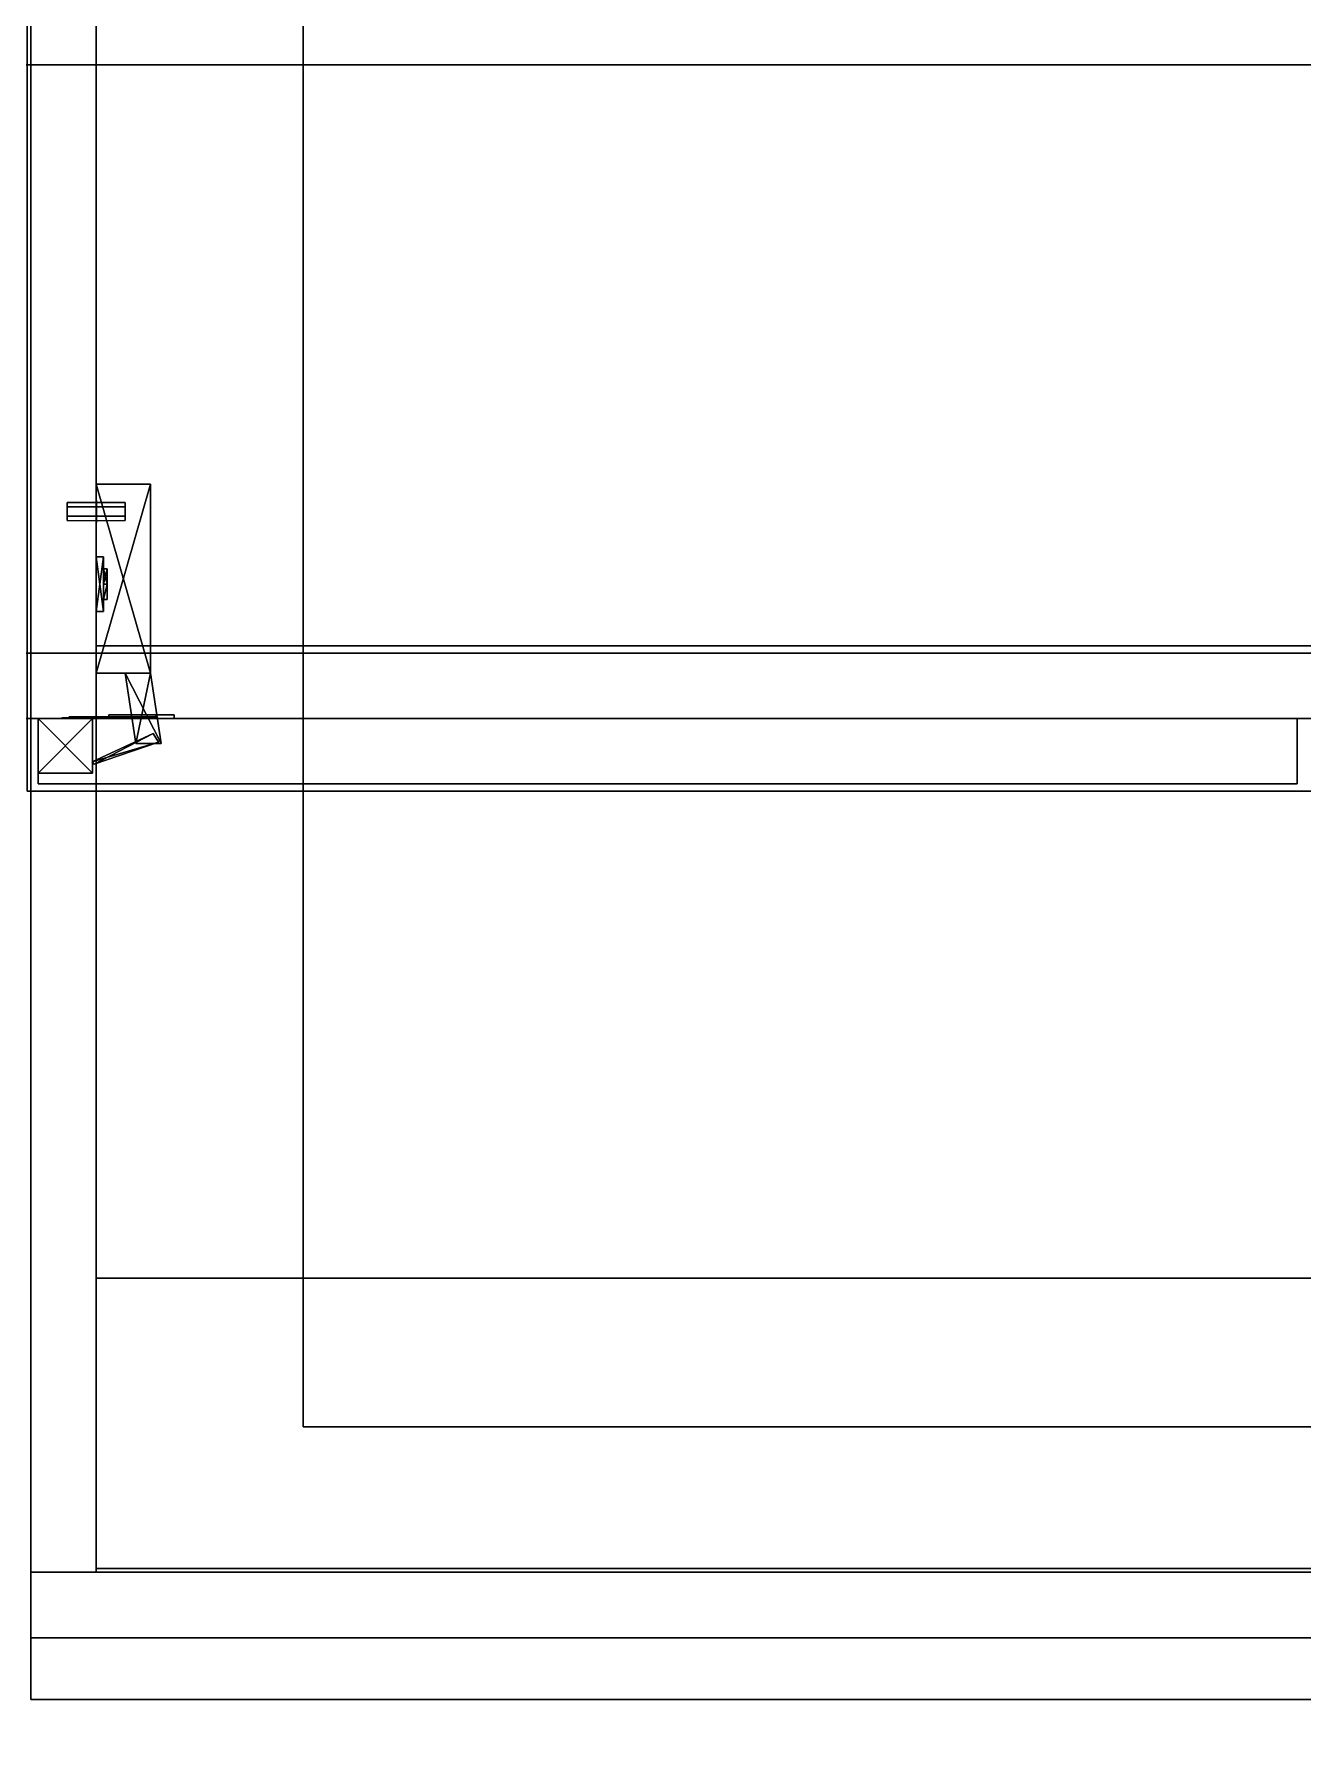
# Model space of a CAD drawing. Extents: x 0 to 7800, y -5130 to 1.
# Drawn here: x 3181.7 to 3530.7, y -869.5 to -395.7 of the extents above; entities that cross this region are included whole.
import ezdxf

# ---------------------------------------------------------------- set-up
doc = ezdxf.new("R2010")
doc.units = 0
for name, color, linetype in [('LAYER0', 7, 'CONTINUOUS'), ('LAYER131', 253, 'CONTINUOUS'), ('LAYER133', 7, 'CONTINUOUS'), ('LAYER151', 7, 'CONTINUOUS'), ('LAYER152', 7, 'CONTINUOUS'), ('LAYER155', 7, 'CONTINUOUS'), ('LAYER156', 254, 'CONTINUOUS'), ('LAYER160', 7, 'CONTINUOUS'), ('LAYER161', 254, 'CONTINUOUS'), ('LAYER172', 28, 'CONTINUOUS'), ('LAYER173', 253, 'CONTINUOUS'), ('LAYER174', 28, 'CONTINUOUS'), ('LAYER175', 253, 'CONTINUOUS'), ('LAYER176', 253, 'CONTINUOUS'), ('LAYER177', 253, 'CONTINUOUS'), ('LAYER178', 253, 'CONTINUOUS'), ('LAYER179', 7, 'CONTINUOUS'), ('LAYER2', 7, 'CONTINUOUS'), ('LAYER245', 253, 'CONTINUOUS'), ('LAYER27', 7, 'CONTINUOUS'), ('LAYER28', 7, 'CONTINUOUS'), ('LAYER283', 35, 'CONTINUOUS'), ('LAYER284', 7, 'CONTINUOUS'), ('LAYER4', 2, 'CONTINUOUS'), ('LAYER9', 7, 'CONTINUOUS')]:
    doc.layers.add(name, color=color, linetype=linetype)

msp = doc.modelspace()

# ---------------------------------------------------------------- linework, layer by layer
at = {"layer": 'LAYER0'}
for points, invisible_edges in [([(4030.693, -54.002, -5), (1025.693, -1555.002, -5), (1025.693, -54.002, -5), (4030.693, -54.002, -5)], 1), ([(1025.693, -1555.002, -5), (4030.693, -54.002, -5), (1412.693, -4773.002, -5), (1025.693, -1555.002, -5)], 7), ([(1025.693, -54.002), (1412.693, -4773.002), (4030.693, -54.002), (1025.693, -54.002)], 3), ([(1412.693, -4773.002, -5), (4030.693, -54.002, -5), (1412.693, -5130.002, -5), (1412.693, -4773.002, -5)], 3), ([(1412.693, -5130.002, -5), (4030.693, -54.002, -5), (2602.693, -4730.002, -5), (1412.693, -5130.002, -5)], 7), ([(4030.693, -54.002), (1412.693, -4773.002), (2602.693, -4730.002), (4030.693, -54.002)], 7), ([(2602.693, -4730.002, -5), (4030.693, -54.002, -5), (4030.693, -289.002, -5), (2602.693, -4730.002, -5)], 5), ([(4030.693, -54.002), (2602.693, -4730.002), (4030.693, -289.002), (4030.693, -54.002)], 3), ([(2602.693, -4730.002, -5), (4030.693, -289.002, -5), (4825.692, -4730.002, -5), (2602.693, -4730.002, -5)], 3), ([(4825.692, -4730.002), (4030.693, -289.002), (2602.693, -4730.002), (4825.692, -4730.002)], 3)]:
    msp.add_3dface(points, dxfattribs=dict(at, invisible_edges=invisible_edges))
at = {"layer": 'LAYER131', "invisible_edges": 1}
for points in [[(3180.695, -819, 877), (3880.695, -819, 184), (3180.695, -819, 184), (3180.695, -819, 877)], [(3880.695, -819, 184), (3180.695, -819, 877), (3880.695, -819, 877), (3880.695, -819, 184)], [(3180.695, -837, 184), (3880.695, -819, 184), (3880.695, -837, 184), (3180.695, -837, 184)], [(3880.695, -819, 184), (3180.695, -837, 184), (3180.695, -819, 184), (3880.695, -819, 184)], [(3180.695, -819, 877), (3880.695, -837, 877), (3880.695, -819, 877), (3180.695, -819, 877)], [(3880.695, -837, 877), (3180.695, -819, 877), (3180.695, -837, 877), (3880.695, -837, 877)], [(3880.695, -837, 877), (3180.695, -837, 184), (3880.695, -837, 184), (3880.695, -837, 877)], [(3180.695, -837, 184), (3880.695, -837, 877), (3180.695, -837, 877), (3180.695, -837, 184)]]:
    msp.add_3dface(points, dxfattribs=at)
at = {"layer": 'LAYER133', "invisible_edges": 1}
for points in [[(3180.695, -204, 1568), (3198.695, -584, 1568), (3180.695, -584, 1568), (3180.695, -204, 1568)], [(3198.695, -584, 1568), (3180.695, -204, 1568), (3198.695, -204, 1568), (3198.695, -584, 1568)], [(3198.695, -204, 2380), (3180.695, -584, 2380), (3198.695, -584, 2380), (3198.695, -204, 2380)], [(3180.695, -584, 2380), (3198.695, -204, 2380), (3180.695, -204, 2380), (3180.695, -584, 2380)], [(3198.695, -204, 2380), (3198.695, -584, 1568), (3198.695, -204, 1568), (3198.695, -204, 2380)], [(3198.695, -584, 1568), (3198.695, -204, 2380), (3198.695, -584, 2380), (3198.695, -584, 1568)], [(3180.695, -584, 2380), (3198.695, -584, 1568), (3198.695, -584, 2380), (3180.695, -584, 2380)], [(3198.695, -584, 1568), (3180.695, -584, 2380), (3180.695, -584, 1568), (3198.695, -584, 1568)]]:
    msp.add_3dface(points, dxfattribs=at)
at = {"layer": 'LAYER151', "invisible_edges": 1}
for points in [[(3862.695, -204, 1569), (3198.695, -584, 1569), (3198.695, -204, 1569), (3862.695, -204, 1569)], [(3198.695, -584, 1569), (3862.695, -204, 1569), (3862.695, -584, 1569), (3198.695, -584, 1569)], [(3198.695, -204, 1587), (3198.695, -584, 1569), (3198.695, -584, 1587), (3198.695, -204, 1587)], [(3198.695, -584, 1569), (3198.695, -204, 1587), (3198.695, -204, 1569), (3198.695, -584, 1569)], [(3862.695, -584, 1587), (3198.695, -204, 1587), (3198.695, -584, 1587), (3862.695, -584, 1587)], [(3198.695, -204, 1587), (3862.695, -584, 1587), (3862.695, -204, 1587), (3198.695, -204, 1587)], [(3862.695, -584, 1587), (3198.695, -584, 1569), (3862.695, -584, 1569), (3862.695, -584, 1587)], [(3198.695, -584, 1569), (3862.695, -584, 1587), (3198.695, -584, 1587), (3198.695, -584, 1569)]]:
    msp.add_3dface(points, dxfattribs=at)
at = {"layer": 'LAYER152', "invisible_edges": 1}
for points in [[(3198.695, -204, 2379), (3862.695, -584, 2379), (3862.695, -204, 2379), (3198.695, -204, 2379)], [(3862.695, -584, 2379), (3198.695, -204, 2379), (3198.695, -584, 2379), (3862.695, -584, 2379)], [(3198.695, -204, 2379), (3198.695, -584, 2361), (3198.695, -584, 2379), (3198.695, -204, 2379)], [(3198.695, -584, 2361), (3198.695, -204, 2379), (3198.695, -204, 2361), (3198.695, -584, 2361)], [(3198.695, -584, 2361), (3862.695, -204, 2361), (3862.695, -584, 2361), (3198.695, -584, 2361)], [(3862.695, -204, 2361), (3198.695, -584, 2361), (3198.695, -204, 2361), (3862.695, -204, 2361)], [(3198.695, -584, 2361), (3862.695, -584, 2379), (3198.695, -584, 2379), (3198.695, -584, 2361)], [(3862.695, -584, 2379), (3198.695, -584, 2361), (3862.695, -584, 2361), (3862.695, -584, 2379)]]:
    msp.add_3dface(points, dxfattribs=at)
at = {"layer": 'LAYER155', "invisible_edges": 1}
for points in [[(3862.695, -228.6, 1784.326), (3198.695, -564, 1784.326), (3198.695, -228.6, 1784.326), (3862.695, -228.6, 1784.326)], [(3198.695, -564, 1784.326), (3862.695, -228.6, 1784.326), (3862.695, -564, 1784.326), (3198.695, -564, 1784.326)], [(3198.695, -228.6, 1802.326), (3198.695, -564, 1784.326), (3198.695, -564, 1802.326), (3198.695, -228.6, 1802.326)], [(3198.695, -564, 1784.326), (3198.695, -228.6, 1802.326), (3198.695, -228.6, 1784.326), (3198.695, -564, 1784.326)], [(3862.695, -564, 1802.326), (3198.695, -228.6, 1802.326), (3198.695, -564, 1802.326), (3862.695, -564, 1802.326)], [(3198.695, -228.6, 1802.326), (3862.695, -564, 1802.326), (3862.695, -228.6, 1802.326), (3198.695, -228.6, 1802.326)], [(3862.695, -564, 1802.326), (3198.695, -564, 1784.326), (3862.695, -564, 1784.326), (3862.695, -564, 1802.326)], [(3198.695, -564, 1784.326), (3862.695, -564, 1802.326), (3198.695, -564, 1802.326), (3198.695, -564, 1784.326)]]:
    msp.add_3dface(points, dxfattribs=at)
at = {"layer": 'LAYER156'}
for points in [[(3190.695, -529.5, 1781.826), (3190.695, -524.5, 1781.826), (3190.695, -525.75, 1783.991), (3190.695, -528.25, 1783.991)], [(3190.695, -529.5, 1781.826), (3190.695, -528.25, 1779.661), (3190.695, -525.75, 1779.661), (3190.695, -524.5, 1781.826)], [(3198.645, -524, 1781.826), (3198.645, -530, 1781.826), (3198.645, -528.5, 1784.424), (3198.645, -525.5, 1784.424)], [(3198.645, -524, 1781.826), (3198.645, -530, 1781.826), (3198.645, -528.5, 1779.228), (3198.645, -525.5, 1779.228)], [(3198.745, -524, 1781.826), (3198.745, -530, 1781.826), (3198.745, -528.5, 1784.424), (3198.745, -525.5, 1784.424)], [(3198.745, -524, 1781.826), (3198.745, -530, 1781.826), (3198.745, -528.5, 1779.228), (3198.745, -525.5, 1779.228)], [(3206.695, -529.5, 1781.826), (3206.695, -524.5, 1781.826), (3206.695, -525.75, 1783.991), (3206.695, -528.25, 1783.991)], [(3206.695, -529.5, 1781.826), (3206.695, -528.25, 1779.661), (3206.695, -525.75, 1779.661), (3206.695, -524.5, 1781.826)]]:
    msp.add_3dface(points, dxfattribs=at)
at = {"layer": 'LAYER160', "invisible_edges": 1}
for points in [[(3862.695, -228.6, 2072.663), (3198.695, -564, 2072.663), (3198.695, -228.6, 2072.663), (3862.695, -228.6, 2072.663)], [(3198.695, -564, 2072.663), (3862.695, -228.6, 2072.663), (3862.695, -564, 2072.663), (3198.695, -564, 2072.663)], [(3198.695, -228.6, 2090.663), (3198.695, -564, 2072.663), (3198.695, -564, 2090.663), (3198.695, -228.6, 2090.663)], [(3198.695, -564, 2072.663), (3198.695, -228.6, 2090.663), (3198.695, -228.6, 2072.663), (3198.695, -564, 2072.663)], [(3862.695, -564, 2090.663), (3198.695, -228.6, 2090.663), (3198.695, -564, 2090.663), (3862.695, -564, 2090.663)], [(3198.695, -228.6, 2090.663), (3862.695, -564, 2090.663), (3862.695, -228.6, 2090.663), (3198.695, -228.6, 2090.663)], [(3862.695, -564, 2090.663), (3198.695, -564, 2072.663), (3862.695, -564, 2072.663), (3862.695, -564, 2090.663)], [(3198.695, -564, 2072.663), (3862.695, -564, 2090.663), (3198.695, -564, 2090.663), (3198.695, -564, 2072.663)]]:
    msp.add_3dface(points, dxfattribs=at)
at = {"layer": 'LAYER161'}
for points in [[(3190.695, -529.5, 2070.163), (3190.695, -524.5, 2070.163), (3190.695, -525.75, 2072.328), (3190.695, -528.25, 2072.328)], [(3190.695, -529.5, 2070.163), (3190.695, -528.25, 2067.998), (3190.695, -525.75, 2067.998), (3190.695, -524.5, 2070.163)], [(3198.645, -524, 2070.163), (3198.645, -530, 2070.163), (3198.645, -528.5, 2072.761), (3198.645, -525.5, 2072.761)], [(3198.645, -524, 2070.163), (3198.645, -530, 2070.163), (3198.645, -528.5, 2067.565), (3198.645, -525.5, 2067.565)], [(3198.745, -524, 2070.163), (3198.745, -530, 2070.163), (3198.745, -528.5, 2072.761), (3198.745, -525.5, 2072.761)], [(3198.745, -524, 2070.163), (3198.745, -530, 2070.163), (3198.745, -528.5, 2067.565), (3198.745, -525.5, 2067.565)], [(3206.695, -529.5, 2070.163), (3206.695, -524.5, 2070.163), (3206.695, -525.75, 2072.328), (3206.695, -528.25, 2072.328)], [(3206.695, -529.5, 2070.163), (3206.695, -528.25, 2067.998), (3206.695, -525.75, 2067.998), (3206.695, -524.5, 2070.163)]]:
    msp.add_3dface(points, dxfattribs=at)
at = {"layer": 'LAYER172'}
for points, invisible_edges in [([(3190.185, -583.75, 1666.025), (3189.195, -583.75, 1671), (3191.195, -583.75, 1671), (3191.195, -583.75, 1665.5)], 10), ([(3189.195, -583.75, 1671), (3190.185, -583.75, 1675.975), (3191.195, -583.75, 1676.5), (3191.195, -583.75, 1671)], 10), ([(3193.003, -583.75, 1661.808), (3190.185, -583.75, 1666.025), (3191.195, -583.75, 1665.5), (3194.695, -583.75, 1665.5)], 10), ([(3190.185, -583.75, 1675.975), (3193.003, -583.75, 1680.192), (3194.695, -583.75, 1676.5), (3191.195, -583.75, 1676.5)], 10), ([(3191.195, -583.5, 1676.5), (3191.195, -583.5, 1665.5), (3198.195, -583.5, 1665.5), (3197.986, -583.5, 1676.317)], 4), ([(3197.22, -583.75, 1658.99), (3193.003, -583.75, 1661.808), (3194.695, -583.75, 1665.5), (3198.195, -583.75, 1665.5)], 10), ([(3193.003, -583.75, 1680.192), (3197.22, -583.75, 1683.01), (3198.195, -583.75, 1676.5), (3194.695, -583.75, 1676.5)], 10), ([(3202.195, -583.75, 1658), (3197.22, -583.75, 1658.99), (3198.195, -583.75, 1665.5), (3202.195, -583.75, 1662)], 2), ([(3197.22, -583.75, 1683.01), (3202.195, -583.75, 1684), (3202.195, -583.75, 1680), (3198.195, -583.75, 1676.5)], 8), ([(3197.986, -583.5, 1676.317), (3198.195, -583.5, 1665.5), (3202.195, -583.5, 1662), (3202.195, -583.5, 1680)], 5), ([(3220.195, -583, 1650), (3215.195, -583, 1662), (3202.195, -583, 1662), (3202.195, -583, 1650)], 1), ([(3220.195, -583, 1692), (3215.195, -583, 1680), (3202.195, -583, 1680), (3202.195, -583, 1692)], 1), ([(3202.195, -583.5, 1680), (3202.195, -583.5, 1662), (3215.195, -583.5, 1662), (3215.195, -583.5, 1680)], 1), ([(3220.195, -583, 1692), (3220.195, -583, 1650), (3215.195, -583, 1662), (3215.195, -583, 1680)], 10)]:
    msp.add_3dface(points, dxfattribs=dict(at, invisible_edges=invisible_edges))
for points in [[(3220.195, -583, 1650), (3202.195, -583, 1650), (3202.195, -583, 1650), (3220.195, -583, 1650)], [(3220.195, -583, 1692), (3202.195, -583, 1692), (3202.195, -583, 1692), (3220.195, -583, 1692)], [(3215.195, -583, 1662), (3215.195, -584, 1662), (3202.195, -584, 1662), (3202.195, -583, 1662)], [(3202.195, -583, 1662), (3202.195, -584, 1662), (3202.195, -584, 1650), (3202.195, -583, 1650)], [(3202.195, -583, 1650), (3202.195, -584, 1650), (3220.195, -584, 1650), (3220.195, -583, 1650)], [(3215.195, -583, 1680), (3215.195, -584, 1680), (3202.195, -584, 1680), (3202.195, -583, 1680)], [(3202.195, -583, 1680), (3202.195, -584, 1680), (3202.195, -584, 1692), (3202.195, -583, 1692)], [(3202.195, -583, 1692), (3202.195, -584, 1692), (3220.195, -584, 1692), (3220.195, -583, 1692)], [(3202.195, -584, 1662), (3202.195, -584, 1650), (3202.195, -584, 1662)], [(3202.195, -584, 1680), (3202.195, -584, 1692), (3202.195, -584, 1680)], [(3220.195, -584, 1650), (3202.195, -584, 1650), (3202.195, -584, 1692), (3220.195, -584, 1692)], [(3215.195, -583, 1662), (3215.195, -584, 1662), (3215.195, -584, 1680), (3215.195, -583, 1680)], [(3215.195, -584, 1662), (3215.195, -584, 1680), (3215.195, -584, 1662)], [(3220.195, -583, 1692), (3220.195, -584, 1692), (3220.195, -583, 1692)], [(3220.195, -584, 1650), (3220.195, -584, 1692), (3220.195, -583, 1692), (3220.195, -583, 1650)]]:
    msp.add_3dface(points, dxfattribs=at)
at = {"layer": 'LAYER173'}
for points in [[(3198.695, -519.5, 1664.217), (3213.616, -571.5, 1664.217), (3198.695, -571.5, 1664.217), (3198.695, -519.5, 1664.217)], [(3213.616, -519.5, 1664.217), (3213.616, -571.5, 1664.217), (3198.695, -519.5, 1664.217), (3213.616, -519.5, 1664.217)], [(3198.695, -519.5, 1677.783), (3213.616, -519.5, 1664.217), (3198.695, -519.5, 1664.217), (3198.695, -519.5, 1677.783)], [(3213.616, -519.5, 1677.783), (3213.616, -519.5, 1664.217), (3198.695, -519.5, 1677.783), (3213.616, -519.5, 1677.783)], [(3198.695, -571.5, 1677.783), (3213.616, -519.5, 1677.783), (3198.695, -519.5, 1677.783), (3198.695, -571.5, 1677.783)], [(3213.616, -571.5, 1677.783), (3213.616, -519.5, 1677.783), (3198.695, -571.5, 1677.783), (3213.616, -571.5, 1677.783)], [(3213.616, -519.5, 1664.217), (3213.616, -571.5, 1677.783), (3213.616, -571.5, 1664.217), (3213.616, -519.5, 1664.217)], [(3213.616, -519.5, 1677.783), (3213.616, -571.5, 1677.783), (3213.616, -519.5, 1664.217), (3213.616, -519.5, 1677.783)], [(3198.695, -539.5, 1697), (3198.695, -554.5, 1697), (3200.685, -554.5, 1697), (3198.695, -539.5, 1697)], [(3200.685, -539.5, 1697), (3198.695, -539.5, 1697), (3200.685, -554.5, 1697), (3200.685, -539.5, 1697)], [(3198.695, -539.5, 1645), (3198.695, -539.5, 1697), (3200.685, -539.5, 1697), (3198.695, -539.5, 1645)], [(3200.685, -539.5, 1645), (3198.695, -539.5, 1645), (3200.685, -539.5, 1697), (3200.685, -539.5, 1645)], [(3198.695, -554.5, 1645), (3198.695, -539.5, 1645), (3200.685, -539.5, 1645), (3198.695, -554.5, 1645)], [(3200.685, -554.5, 1645), (3198.695, -554.5, 1645), (3200.685, -539.5, 1645), (3200.685, -554.5, 1645)], [(3200.685, -539.5, 1697), (3200.685, -554.5, 1697), (3200.685, -554.5, 1645), (3200.685, -539.5, 1697)], [(3200.685, -539.5, 1645), (3200.685, -539.5, 1697), (3200.685, -554.5, 1645), (3200.685, -539.5, 1645)], [(3200.685, -547, 1684.291), (3201.679, -542.7574, 1689.087), (3201.679, -547, 1684.291), (3200.685, -547, 1684.291)], [(3200.685, -542.7574, 1689.087), (3201.679, -542.7574, 1689.087), (3200.685, -547, 1684.291), (3200.685, -542.7574, 1689.087)], [(3200.685, -542.7574, 1689.087), (3201.679, -547, 1693.883), (3201.679, -542.7574, 1689.087), (3200.685, -542.7574, 1689.087)], [(3200.685, -547, 1693.883), (3201.679, -547, 1693.883), (3200.685, -542.7574, 1689.087), (3200.685, -547, 1693.883)], [(3200.685, -547, 1684.291), (3200.685, -542.7574, 1689.087), (3200.685, -547, 1693.883), (3200.685, -547, 1684.291)], [(3200.685, -547, 1648.117), (3201.679, -542.7574, 1652.913), (3201.679, -547, 1648.117), (3200.685, -547, 1648.117)], [(3200.685, -542.7574, 1652.913), (3201.679, -542.7574, 1652.913), (3200.685, -547, 1648.117), (3200.685, -542.7574, 1652.913)], [(3200.685, -542.7574, 1652.913), (3201.679, -547, 1657.709), (3201.679, -542.7574, 1652.913), (3200.685, -542.7574, 1652.913)], [(3200.685, -547, 1657.709), (3201.679, -547, 1657.709), (3200.685, -542.7574, 1652.913), (3200.685, -547, 1657.709)], [(3200.685, -547, 1648.117), (3200.685, -542.7574, 1652.913), (3200.685, -547, 1657.709), (3200.685, -547, 1648.117)], [(3201.679, -551.2426, 1689.087), (3201.679, -542.7574, 1689.087), (3201.679, -547, 1693.883), (3201.679, -551.2426, 1689.087)], [(3201.679, -547, 1684.291), (3201.679, -542.7574, 1689.087), (3201.679, -551.2426, 1689.087), (3201.679, -547, 1684.291)], [(3201.679, -551.2426, 1652.913), (3201.679, -542.7574, 1652.913), (3201.679, -547, 1657.709), (3201.679, -551.2426, 1652.913)], [(3201.679, -547, 1648.117), (3201.679, -542.7574, 1652.913), (3201.679, -551.2426, 1652.913), (3201.679, -547, 1648.117)], [(3200.685, -551.2426, 1689.087), (3201.679, -547, 1684.291), (3201.679, -551.2426, 1689.087), (3200.685, -551.2426, 1689.087)], [(3200.685, -547, 1684.291), (3201.679, -547, 1684.291), (3200.685, -551.2426, 1689.087), (3200.685, -547, 1684.291)], [(3200.685, -551.2426, 1689.087), (3200.685, -547, 1684.291), (3200.685, -547, 1693.883), (3200.685, -551.2426, 1689.087)], [(3200.685, -551.2426, 1689.087), (3201.679, -547, 1693.883), (3200.685, -547, 1693.883), (3200.685, -551.2426, 1689.087)], [(3201.679, -551.2426, 1689.087), (3201.679, -547, 1693.883), (3200.685, -551.2426, 1689.087), (3201.679, -551.2426, 1689.087)], [(3200.685, -551.2426, 1652.913), (3201.679, -547, 1648.117), (3201.679, -551.2426, 1652.913), (3200.685, -551.2426, 1652.913)], [(3200.685, -547, 1648.117), (3201.679, -547, 1648.117), (3200.685, -551.2426, 1652.913), (3200.685, -547, 1648.117)], [(3200.685, -551.2426, 1652.913), (3200.685, -547, 1648.117), (3200.685, -547, 1657.709), (3200.685, -551.2426, 1652.913)], [(3200.685, -551.2426, 1652.913), (3201.679, -547, 1657.709), (3200.685, -547, 1657.709), (3200.685, -551.2426, 1652.913)], [(3201.679, -551.2426, 1652.913), (3201.679, -547, 1657.709), (3200.685, -551.2426, 1652.913), (3201.679, -551.2426, 1652.913)], [(3200.685, -554.5, 1697), (3198.695, -554.5, 1697), (3198.695, -554.5, 1645), (3200.685, -554.5, 1697)], [(3200.685, -554.5, 1645), (3200.685, -554.5, 1697), (3198.695, -554.5, 1645), (3200.685, -554.5, 1645)], [(3206.653, -571.5, 1664.217), (3216.601, -590.8654, 1664.217), (3209.637, -590.8654, 1664.217), (3206.653, -571.5, 1664.217)], [(3213.616, -571.5, 1664.217), (3216.601, -590.8654, 1664.217), (3206.653, -571.5, 1664.217), (3213.616, -571.5, 1664.217)], [(3209.637, -590.8654, 1677.783), (3213.616, -571.5, 1677.783), (3206.653, -571.5, 1677.783), (3209.637, -590.8654, 1677.783)], [(3216.601, -590.8654, 1677.783), (3213.616, -571.5, 1677.783), (3209.637, -590.8654, 1677.783), (3216.601, -590.8654, 1677.783)], [(3213.616, -571.5, 1664.217), (3216.601, -590.8654, 1677.783), (3216.601, -590.8654, 1664.217), (3213.616, -571.5, 1664.217)], [(3213.616, -571.5, 1677.783), (3216.601, -590.8654, 1677.783), (3213.616, -571.5, 1664.217), (3213.616, -571.5, 1677.783)], [(3214.387, -588.0754, 1665.348), (3198.104, -596.5, 1665.348), (3197.613, -595.9226, 1665.348), (3214.387, -588.0754, 1665.348)], [(3197.613, -595.9226, 1676.652), (3215.877, -590.4556, 1676.652), (3214.387, -588.0754, 1676.652), (3197.613, -595.9226, 1676.652)], [(3198.104, -596.5, 1676.652), (3215.877, -590.4556, 1676.652), (3197.613, -595.9226, 1676.652), (3198.104, -596.5, 1676.652)], [(3215.877, -590.4556, 1665.348), (3198.104, -596.5, 1665.348), (3214.387, -588.0754, 1665.348), (3215.877, -590.4556, 1665.348)], [(3215.877, -590.4556, 1665.348), (3198.104, -596.5, 1676.652), (3198.104, -596.5, 1665.348), (3215.877, -590.4556, 1665.348)], [(3215.877, -590.4556, 1676.652), (3198.104, -596.5, 1676.652), (3215.877, -590.4556, 1665.348), (3215.877, -590.4556, 1676.652)]]:
    msp.add_3dface(points, dxfattribs=at)
at = {"layer": 'LAYER174'}
for points, invisible_edges in [([(3190.185, -583.75, 2272.025), (3189.195, -583.75, 2277), (3191.195, -583.75, 2277), (3191.195, -583.75, 2271.5)], 10), ([(3189.195, -583.75, 2277), (3190.185, -583.75, 2281.975), (3191.195, -583.75, 2282.5), (3191.195, -583.75, 2277)], 10), ([(3193.003, -583.75, 2267.808), (3190.185, -583.75, 2272.025), (3191.195, -583.75, 2271.5), (3194.695, -583.75, 2271.5)], 10), ([(3190.185, -583.75, 2281.975), (3193.003, -583.75, 2286.192), (3194.695, -583.75, 2282.5), (3191.195, -583.75, 2282.5)], 10), ([(3191.195, -583.5, 2282.5), (3191.195, -583.5, 2271.5), (3198.195, -583.5, 2271.5), (3197.986, -583.5, 2282.317)], 4), ([(3197.22, -583.75, 2264.99), (3193.003, -583.75, 2267.808), (3194.695, -583.75, 2271.5), (3198.195, -583.75, 2271.5)], 10), ([(3193.003, -583.75, 2286.192), (3197.22, -583.75, 2289.01), (3198.195, -583.75, 2282.5), (3194.695, -583.75, 2282.5)], 10), ([(3202.195, -583.75, 2264), (3197.22, -583.75, 2264.99), (3198.195, -583.75, 2271.5), (3202.195, -583.75, 2268)], 2), ([(3197.22, -583.75, 2289.01), (3202.195, -583.75, 2290), (3202.195, -583.75, 2286), (3198.195, -583.75, 2282.5)], 8), ([(3197.986, -583.5, 2282.317), (3198.195, -583.5, 2271.5), (3202.195, -583.5, 2268), (3202.195, -583.5, 2286)], 5), ([(3220.195, -583, 2256), (3215.195, -583, 2268), (3202.195, -583, 2268), (3202.195, -583, 2256)], 1), ([(3220.195, -583, 2298), (3215.195, -583, 2286), (3202.195, -583, 2286), (3202.195, -583, 2298)], 1), ([(3202.195, -583.5, 2286), (3202.195, -583.5, 2268), (3215.195, -583.5, 2268), (3215.195, -583.5, 2286)], 1), ([(3220.195, -583, 2298), (3220.195, -583, 2256), (3215.195, -583, 2268), (3215.195, -583, 2286)], 10)]:
    msp.add_3dface(points, dxfattribs=dict(at, invisible_edges=invisible_edges))
for points in [[(3220.195, -583, 2256), (3202.195, -583, 2256), (3202.195, -583, 2256), (3220.195, -583, 2256)], [(3220.195, -583, 2298), (3202.195, -583, 2298), (3202.195, -583, 2298), (3220.195, -583, 2298)], [(3215.195, -583, 2268), (3215.195, -584, 2268), (3202.195, -584, 2268), (3202.195, -583, 2268)], [(3202.195, -583, 2268), (3202.195, -584, 2268), (3202.195, -584, 2256), (3202.195, -583, 2256)], [(3202.195, -583, 2256), (3202.195, -584, 2256), (3220.195, -584, 2256), (3220.195, -583, 2256)], [(3215.195, -583, 2286), (3215.195, -584, 2286), (3202.195, -584, 2286), (3202.195, -583, 2286)], [(3202.195, -583, 2286), (3202.195, -584, 2286), (3202.195, -584, 2298), (3202.195, -583, 2298)], [(3202.195, -583, 2298), (3202.195, -584, 2298), (3220.195, -584, 2298), (3220.195, -583, 2298)], [(3202.195, -584, 2268), (3202.195, -584, 2256), (3202.195, -584, 2268)], [(3202.195, -584, 2286), (3202.195, -584, 2298), (3202.195, -584, 2286)], [(3220.195, -584, 2256), (3202.195, -584, 2256), (3202.195, -584, 2298), (3220.195, -584, 2298)], [(3215.195, -583, 2268), (3215.195, -584, 2268), (3215.195, -584, 2286), (3215.195, -583, 2286)], [(3215.195, -584, 2268), (3215.195, -584, 2286), (3215.195, -584, 2268)], [(3220.195, -583, 2298), (3220.195, -584, 2298), (3220.195, -583, 2298)], [(3220.195, -584, 2256), (3220.195, -584, 2298), (3220.195, -583, 2298), (3220.195, -583, 2256)]]:
    msp.add_3dface(points, dxfattribs=at)
at = {"layer": 'LAYER175'}
for points in [[(3198.695, -519.5, 2270.217), (3213.616, -571.5, 2270.217), (3198.695, -571.5, 2270.217), (3198.695, -519.5, 2270.217)], [(3213.616, -519.5, 2270.217), (3213.616, -571.5, 2270.217), (3198.695, -519.5, 2270.217), (3213.616, -519.5, 2270.217)], [(3198.695, -519.5, 2283.783), (3213.616, -519.5, 2270.217), (3198.695, -519.5, 2270.217), (3198.695, -519.5, 2283.783)], [(3213.616, -519.5, 2283.783), (3213.616, -519.5, 2270.217), (3198.695, -519.5, 2283.783), (3213.616, -519.5, 2283.783)], [(3198.695, -571.5, 2283.783), (3213.616, -519.5, 2283.783), (3198.695, -519.5, 2283.783), (3198.695, -571.5, 2283.783)], [(3213.616, -571.5, 2283.783), (3213.616, -519.5, 2283.783), (3198.695, -571.5, 2283.783), (3213.616, -571.5, 2283.783)], [(3213.616, -519.5, 2270.217), (3213.616, -571.5, 2283.783), (3213.616, -571.5, 2270.217), (3213.616, -519.5, 2270.217)], [(3213.616, -519.5, 2283.783), (3213.616, -571.5, 2283.783), (3213.616, -519.5, 2270.217), (3213.616, -519.5, 2283.783)], [(3198.695, -539.5, 2303), (3198.695, -554.5, 2303), (3200.685, -554.5, 2303), (3198.695, -539.5, 2303)], [(3200.685, -539.5, 2303), (3198.695, -539.5, 2303), (3200.685, -554.5, 2303), (3200.685, -539.5, 2303)], [(3198.695, -539.5, 2251), (3198.695, -539.5, 2303), (3200.685, -539.5, 2303), (3198.695, -539.5, 2251)], [(3200.685, -539.5, 2251), (3198.695, -539.5, 2251), (3200.685, -539.5, 2303), (3200.685, -539.5, 2251)], [(3198.695, -554.5, 2251), (3198.695, -539.5, 2251), (3200.685, -539.5, 2251), (3198.695, -554.5, 2251)], [(3200.685, -554.5, 2251), (3198.695, -554.5, 2251), (3200.685, -539.5, 2251), (3200.685, -554.5, 2251)], [(3200.685, -539.5, 2303), (3200.685, -554.5, 2303), (3200.685, -554.5, 2251), (3200.685, -539.5, 2303)], [(3200.685, -539.5, 2251), (3200.685, -539.5, 2303), (3200.685, -554.5, 2251), (3200.685, -539.5, 2251)], [(3200.685, -547, 2290.291), (3201.679, -542.7574, 2295.087), (3201.679, -547, 2290.291), (3200.685, -547, 2290.291)], [(3200.685, -542.7574, 2295.087), (3201.679, -542.7574, 2295.087), (3200.685, -547, 2290.291), (3200.685, -542.7574, 2295.087)], [(3200.685, -542.7574, 2295.087), (3201.679, -547, 2299.883), (3201.679, -542.7574, 2295.087), (3200.685, -542.7574, 2295.087)], [(3200.685, -547, 2299.883), (3201.679, -547, 2299.883), (3200.685, -542.7574, 2295.087), (3200.685, -547, 2299.883)], [(3200.685, -547, 2290.291), (3200.685, -542.7574, 2295.087), (3200.685, -547, 2299.883), (3200.685, -547, 2290.291)], [(3200.685, -547, 2254.117), (3201.679, -542.7574, 2258.913), (3201.679, -547, 2254.117), (3200.685, -547, 2254.117)], [(3200.685, -542.7574, 2258.913), (3201.679, -542.7574, 2258.913), (3200.685, -547, 2254.117), (3200.685, -542.7574, 2258.913)], [(3200.685, -542.7574, 2258.913), (3201.679, -547, 2263.709), (3201.679, -542.7574, 2258.913), (3200.685, -542.7574, 2258.913)], [(3200.685, -547, 2263.709), (3201.679, -547, 2263.709), (3200.685, -542.7574, 2258.913), (3200.685, -547, 2263.709)], [(3200.685, -547, 2254.117), (3200.685, -542.7574, 2258.913), (3200.685, -547, 2263.709), (3200.685, -547, 2254.117)], [(3201.679, -551.2426, 2295.087), (3201.679, -542.7574, 2295.087), (3201.679, -547, 2299.883), (3201.679, -551.2426, 2295.087)], [(3201.679, -547, 2290.291), (3201.679, -542.7574, 2295.087), (3201.679, -551.2426, 2295.087), (3201.679, -547, 2290.291)], [(3201.679, -551.2426, 2258.913), (3201.679, -542.7574, 2258.913), (3201.679, -547, 2263.709), (3201.679, -551.2426, 2258.913)], [(3201.679, -547, 2254.117), (3201.679, -542.7574, 2258.913), (3201.679, -551.2426, 2258.913), (3201.679, -547, 2254.117)], [(3200.685, -551.2426, 2295.087), (3201.679, -547, 2290.291), (3201.679, -551.2426, 2295.087), (3200.685, -551.2426, 2295.087)], [(3200.685, -547, 2290.291), (3201.679, -547, 2290.291), (3200.685, -551.2426, 2295.087), (3200.685, -547, 2290.291)], [(3200.685, -551.2426, 2295.087), (3200.685, -547, 2290.291), (3200.685, -547, 2299.883), (3200.685, -551.2426, 2295.087)], [(3200.685, -551.2426, 2295.087), (3201.679, -547, 2299.883), (3200.685, -547, 2299.883), (3200.685, -551.2426, 2295.087)], [(3201.679, -551.2426, 2295.087), (3201.679, -547, 2299.883), (3200.685, -551.2426, 2295.087), (3201.679, -551.2426, 2295.087)], [(3200.685, -551.2426, 2258.913), (3201.679, -547, 2254.117), (3201.679, -551.2426, 2258.913), (3200.685, -551.2426, 2258.913)], [(3200.685, -547, 2254.117), (3201.679, -547, 2254.117), (3200.685, -551.2426, 2258.913), (3200.685, -547, 2254.117)], [(3200.685, -551.2426, 2258.913), (3200.685, -547, 2254.117), (3200.685, -547, 2263.709), (3200.685, -551.2426, 2258.913)], [(3200.685, -551.2426, 2258.913), (3201.679, -547, 2263.709), (3200.685, -547, 2263.709), (3200.685, -551.2426, 2258.913)], [(3201.679, -551.2426, 2258.913), (3201.679, -547, 2263.709), (3200.685, -551.2426, 2258.913), (3201.679, -551.2426, 2258.913)], [(3200.685, -554.5, 2303), (3198.695, -554.5, 2303), (3198.695, -554.5, 2251), (3200.685, -554.5, 2303)], [(3200.685, -554.5, 2251), (3200.685, -554.5, 2303), (3198.695, -554.5, 2251), (3200.685, -554.5, 2251)], [(3206.653, -571.5, 2270.217), (3216.601, -590.8654, 2270.217), (3209.637, -590.8654, 2270.217), (3206.653, -571.5, 2270.217)], [(3213.616, -571.5, 2270.217), (3216.601, -590.8654, 2270.217), (3206.653, -571.5, 2270.217), (3213.616, -571.5, 2270.217)], [(3209.637, -590.8654, 2283.783), (3213.616, -571.5, 2283.783), (3206.653, -571.5, 2283.783), (3209.637, -590.8654, 2283.783)], [(3216.601, -590.8654, 2283.783), (3213.616, -571.5, 2283.783), (3209.637, -590.8654, 2283.783), (3216.601, -590.8654, 2283.783)], [(3213.616, -571.5, 2270.217), (3216.601, -590.8654, 2283.783), (3216.601, -590.8654, 2270.217), (3213.616, -571.5, 2270.217)], [(3213.616, -571.5, 2283.783), (3216.601, -590.8654, 2283.783), (3213.616, -571.5, 2270.217), (3213.616, -571.5, 2283.783)], [(3214.387, -588.0754, 2271.348), (3198.104, -596.5, 2271.348), (3197.613, -595.9226, 2271.348), (3214.387, -588.0754, 2271.348)], [(3197.613, -595.9226, 2282.652), (3215.877, -590.4556, 2282.652), (3214.387, -588.0754, 2282.652), (3197.613, -595.9226, 2282.652)], [(3198.104, -596.5, 2282.652), (3215.877, -590.4556, 2282.652), (3197.613, -595.9226, 2282.652), (3198.104, -596.5, 2282.652)], [(3215.877, -590.4556, 2271.348), (3198.104, -596.5, 2271.348), (3214.387, -588.0754, 2271.348), (3215.877, -590.4556, 2271.348)], [(3215.877, -590.4556, 2271.348), (3198.104, -596.5, 2282.652), (3198.104, -596.5, 2271.348), (3215.877, -590.4556, 2271.348)], [(3215.877, -590.4556, 2282.652), (3198.104, -596.5, 2282.652), (3215.877, -590.4556, 2271.348), (3215.877, -590.4556, 2282.652)]]:
    msp.add_3dface(points, dxfattribs=at)
at = {"layer": 'LAYER176', "invisible_edges": 1}
for points in [[(3529.195, -584, 1606), (3182.695, -584, 2377), (3529.195, -584, 2377), (3529.195, -584, 1606)], [(3182.695, -584, 2377), (3529.195, -584, 1606), (3182.695, -584, 1606), (3182.695, -584, 2377)], [(3529.195, -584, 1606), (3182.695, -602, 1606), (3182.695, -584, 1606), (3529.195, -584, 1606)], [(3182.695, -602, 1606), (3529.195, -584, 1606), (3529.195, -602, 1606), (3182.695, -602, 1606)], [(3182.695, -602, 1606), (3182.695, -584, 2377), (3182.695, -584, 1606), (3182.695, -602, 1606)], [(3182.695, -584, 2377), (3182.695, -602, 1606), (3182.695, -602, 2377), (3182.695, -584, 2377)], [(3529.195, -602, 2377), (3182.695, -584, 2377), (3182.695, -602, 2377), (3529.195, -602, 2377)], [(3182.695, -584, 2377), (3529.195, -602, 2377), (3529.195, -584, 2377), (3182.695, -584, 2377)], [(3529.195, -602, 2377), (3529.195, -584, 1606), (3529.195, -584, 2377), (3529.195, -602, 2377)], [(3529.195, -584, 1606), (3529.195, -602, 2377), (3529.195, -602, 1606), (3529.195, -584, 1606)], [(3182.695, -602, 1606), (3529.195, -602, 2377), (3182.695, -602, 2377), (3182.695, -602, 1606)], [(3529.195, -602, 2377), (3182.695, -602, 1606), (3529.195, -602, 1606), (3529.195, -602, 2377)]]:
    msp.add_3dface(points, dxfattribs=at)
at = {"layer": 'LAYER177'}
for points in [[(3182.695, -584, 1606), (3182.695, -599, 1591), (3182.695, -599, 1606), (3182.695, -584, 1606)], [(3182.695, -584, 1591), (3182.695, -599, 1591), (3182.695, -584, 1606), (3182.695, -584, 1591)], [(3197.695, -584, 1606), (3182.695, -584, 1591), (3182.695, -584, 1606), (3197.695, -584, 1606)], [(3197.695, -584, 1591), (3182.695, -584, 1591), (3197.695, -584, 1606), (3197.695, -584, 1591)], [(3197.695, -599, 1606), (3182.695, -584, 1606), (3182.695, -599, 1606), (3197.695, -599, 1606)], [(3197.695, -584, 1606), (3182.695, -584, 1606), (3197.695, -599, 1606), (3197.695, -584, 1606)], [(3182.695, -599, 1591), (3197.695, -584, 1591), (3197.695, -599, 1591), (3182.695, -599, 1591)], [(3182.695, -584, 1591), (3197.695, -584, 1591), (3182.695, -599, 1591), (3182.695, -584, 1591)], [(3197.695, -599, 1591), (3197.695, -584, 1606), (3197.695, -599, 1606), (3197.695, -599, 1591)], [(3197.695, -584, 1591), (3197.695, -584, 1606), (3197.695, -599, 1591), (3197.695, -584, 1591)], [(3182.695, -599, 1606), (3197.695, -599, 1591), (3197.695, -599, 1606), (3182.695, -599, 1606)], [(3182.695, -599, 1591), (3197.695, -599, 1591), (3182.695, -599, 1606), (3182.695, -599, 1591)]]:
    msp.add_3dface(points, dxfattribs=at)
at = {"layer": 'LAYER178'}
for points in [[(3182.695, -584, 1606), (3182.695, -599, 1591), (3182.695, -599, 1606), (3182.695, -584, 1606)], [(3182.695, -584, 1591), (3182.695, -599, 1591), (3182.695, -584, 1606), (3182.695, -584, 1591)], [(3197.695, -584, 1606), (3182.695, -584, 1591), (3182.695, -584, 1606), (3197.695, -584, 1606)], [(3197.695, -584, 1591), (3182.695, -584, 1591), (3197.695, -584, 1606), (3197.695, -584, 1591)], [(3197.695, -599, 1606), (3182.695, -584, 1606), (3182.695, -599, 1606), (3197.695, -599, 1606)], [(3197.695, -584, 1606), (3182.695, -584, 1606), (3197.695, -599, 1606), (3197.695, -584, 1606)], [(3182.695, -599, 1591), (3197.695, -584, 1591), (3197.695, -599, 1591), (3182.695, -599, 1591)], [(3182.695, -584, 1591), (3197.695, -584, 1591), (3182.695, -599, 1591), (3182.695, -584, 1591)], [(3197.695, -599, 1591), (3197.695, -584, 1606), (3197.695, -599, 1606), (3197.695, -599, 1591)], [(3197.695, -584, 1591), (3197.695, -584, 1606), (3197.695, -599, 1591), (3197.695, -584, 1591)], [(3182.695, -599, 1606), (3197.695, -599, 1591), (3197.695, -599, 1606), (3182.695, -599, 1606)], [(3182.695, -599, 1591), (3197.695, -599, 1591), (3182.695, -599, 1606), (3182.695, -599, 1591)]]:
    msp.add_3dface(points, dxfattribs=at)
at = {"layer": 'LAYER179'}
for points, invisible_edges in [([(2011.695, -584, 2380), (1993.695, -566, 2380), (3862.695, -566, 2380), (2011.695, -584, 2380)], 5), ([(1993.695, -566, 2446), (3862.695, -566, 2380), (1993.695, -566, 2380), (1993.695, -566, 2446)], 1), ([(3862.695, -566, 2380), (1993.695, -566, 2446), (3862.695, -566, 2446), (3862.695, -566, 2380)], 1), ([(1993.695, -566, 2446), (2011.695, -584, 2446), (3862.695, -566, 2446), (1993.695, -566, 2446)], 3), ([(2011.695, -584, 2380), (3862.695, -566, 2380), (3880.695, -584, 2380), (2011.695, -584, 2380)], 3), ([(3862.695, -566, 2446), (2011.695, -584, 2446), (3880.695, -584, 2446), (3862.695, -566, 2446)], 5), ([(3880.695, -584, 2446), (2011.695, -584, 2380), (3880.695, -584, 2380), (3880.695, -584, 2446)], 1), ([(2011.695, -584, 2380), (3880.695, -584, 2446), (2011.695, -584, 2446), (2011.695, -584, 2380)], 1)]:
    msp.add_3dface(points, dxfattribs=dict(at, invisible_edges=invisible_edges))
at = {"layer": 'LAYER245', "invisible_edges": 1}
for points in [[(3879.695, -204, 1550), (3179.695, -604, 1550), (3179.695, -204, 1550), (3879.695, -204, 1550)], [(3179.695, -604, 1550), (3879.695, -204, 1550), (3879.695, -604, 1550), (3179.695, -604, 1550)], [(3879.695, -604, 1568), (3179.695, -204, 1568), (3179.695, -604, 1568), (3879.695, -604, 1568)], [(3179.695, -204, 1568), (3879.695, -604, 1568), (3879.695, -204, 1568), (3179.695, -204, 1568)], [(3879.695, -604, 1568), (3179.695, -604, 1550), (3879.695, -604, 1550), (3879.695, -604, 1568)], [(3179.695, -604, 1550), (3879.695, -604, 1568), (3179.695, -604, 1568), (3179.695, -604, 1550)]]:
    msp.add_3dface(points, dxfattribs=at)
at = {"layer": 'LAYER27', "invisible_edges": 1}
for points in [[(3862.695, -204, 181), (3198.695, -819, 181), (3198.695, -204, 181), (3862.695, -204, 181)], [(3198.695, -819, 181), (3862.695, -204, 181), (3862.695, -819, 181), (3198.695, -819, 181)], [(3198.695, -204, 199), (3198.695, -819, 181), (3198.695, -819, 199), (3198.695, -204, 199)], [(3198.695, -819, 181), (3198.695, -204, 199), (3198.695, -204, 181), (3198.695, -819, 181)], [(3862.695, -819, 199), (3198.695, -204, 199), (3198.695, -819, 199), (3862.695, -819, 199)], [(3198.695, -204, 199), (3862.695, -819, 199), (3862.695, -204, 199), (3198.695, -204, 199)], [(3862.695, -819, 199), (3198.695, -819, 181), (3862.695, -819, 181), (3862.695, -819, 199)], [(3198.695, -819, 181), (3862.695, -819, 199), (3198.695, -819, 199), (3198.695, -819, 181)]]:
    msp.add_3dface(points, dxfattribs=at)
at = {"layer": 'LAYER28', "invisible_edges": 1}
for points in [[(3862.695, -738, 861.5), (3198.695, -818, 861.5), (3198.695, -738, 861.5), (3862.695, -738, 861.5)], [(3198.695, -818, 861.5), (3862.695, -738, 861.5), (3862.695, -818, 861.5), (3198.695, -818, 861.5)], [(3198.695, -738, 879.5), (3198.695, -818, 861.5), (3198.695, -818, 879.5), (3198.695, -738, 879.5)], [(3198.695, -818, 861.5), (3198.695, -738, 879.5), (3198.695, -738, 861.5), (3198.695, -818, 861.5)], [(3198.695, -738, 879.5), (3862.695, -738, 861.5), (3198.695, -738, 861.5), (3198.695, -738, 879.5)], [(3862.695, -738, 861.5), (3198.695, -738, 879.5), (3862.695, -738, 879.5), (3862.695, -738, 861.5)], [(3862.695, -818, 879.5), (3198.695, -738, 879.5), (3198.695, -818, 879.5), (3862.695, -818, 879.5)], [(3198.695, -738, 879.5), (3862.695, -818, 879.5), (3862.695, -738, 879.5), (3198.695, -738, 879.5)], [(3862.695, -818, 879.5), (3198.695, -818, 861.5), (3862.695, -818, 861.5), (3862.695, -818, 879.5)], [(3198.695, -818, 861.5), (3862.695, -818, 879.5), (3198.695, -818, 879.5), (3198.695, -818, 861.5)]]:
    msp.add_3dface(points, dxfattribs=at)
at = {"layer": 'LAYER283', "invisible_edges": 1}
for points in [[(3880.695, -854, 880), (3180.695, -204, 880), (3880.695, -204, 880), (3880.695, -854, 880)], [(3180.695, -204, 880), (3880.695, -854, 880), (3180.695, -854, 880), (3180.695, -204, 880)], [(3180.695, -854, 930), (3880.695, -204, 930), (3180.695, -204, 930), (3180.695, -854, 930)], [(3880.695, -204, 930), (3180.695, -854, 930), (3880.695, -854, 930), (3880.695, -204, 930)], [(3880.695, -854, 880), (3180.695, -854, 930), (3180.695, -854, 880), (3880.695, -854, 880)], [(3180.695, -854, 930), (3880.695, -854, 880), (3880.695, -854, 930), (3180.695, -854, 930)]]:
    msp.add_3dface(points, dxfattribs=at)
at = {"layer": 'LAYER284', "invisible_edges": 1}
for points in [[(3255.695, -779, 930), (3805.695, -279, 930), (3805.695, -779, 930), (3255.695, -779, 930)], [(3805.695, -279, 930), (3255.695, -779, 930), (3255.695, -279, 930), (3805.695, -279, 930)], [(3255.695, -779, 930), (3255.695, -279, 940), (3255.695, -279, 930), (3255.695, -779, 930)], [(3255.695, -279, 940), (3255.695, -779, 930), (3255.695, -779, 940), (3255.695, -279, 940)], [(3255.695, -279, 940), (3805.695, -779, 940), (3805.695, -279, 940), (3255.695, -279, 940)], [(3805.695, -779, 940), (3255.695, -279, 940), (3255.695, -779, 940), (3805.695, -779, 940)], [(3805.695, -779, 940), (3255.695, -779, 930), (3805.695, -779, 930), (3805.695, -779, 940)], [(3255.695, -779, 930), (3805.695, -779, 940), (3255.695, -779, 940), (3255.695, -779, 930)]]:
    msp.add_3dface(points, dxfattribs=at)
at = {"layer": 'LAYER4', "invisible_edges": 1}
for points in [[(3880.695, -404, 2400), (1175.695, -204, 2400), (3880.695, -204, 2400), (3880.695, -404, 2400)], [(1175.695, -204, 2400), (3880.695, -404, 2400), (1175.695, -404, 2400), (1175.695, -204, 2400)], [(1175.695, -404, 2657), (3880.695, -204, 2657), (1175.695, -204, 2657), (1175.695, -404, 2657)], [(3880.695, -204, 2657), (1175.695, -404, 2657), (3880.695, -404, 2657), (3880.695, -204, 2657)], [(3880.695, -404, 2400), (1175.695, -404, 2657), (1175.695, -404, 2400), (3880.695, -404, 2400)], [(1175.695, -404, 2657), (3880.695, -404, 2400), (3880.695, -404, 2657), (1175.695, -404, 2657)]]:
    msp.add_3dface(points, dxfattribs=at)
at = {"layer": 'LAYER9', "invisible_edges": 1}
for points in [[(3180.695, -204, 180), (3198.695, -819, 180), (3180.695, -819, 180), (3180.695, -204, 180)], [(3198.695, -819, 180), (3180.695, -204, 180), (3198.695, -204, 180), (3198.695, -819, 180)], [(3198.695, -204, 880), (3180.695, -819, 880), (3198.695, -819, 880), (3198.695, -204, 880)], [(3180.695, -819, 880), (3198.695, -204, 880), (3180.695, -204, 880), (3180.695, -819, 880)], [(3198.695, -204, 880), (3198.695, -819, 180), (3198.695, -204, 180), (3198.695, -204, 880)], [(3198.695, -819, 180), (3198.695, -204, 880), (3198.695, -819, 880), (3198.695, -819, 180)], [(3180.695, -819, 880), (3198.695, -819, 180), (3198.695, -819, 880), (3180.695, -819, 880)], [(3198.695, -819, 180), (3180.695, -819, 880), (3180.695, -819, 180), (3198.695, -819, 180)]]:
    msp.add_3dface(points, dxfattribs=at)

# ---------------------------------------------------------------- meshes
at = {"layer": 'LAYER156'}
mesh = msp.add_polymesh((2, 6), dxfattribs=dict(at, n_close=True))
for k, corner in enumerate([(3206.695, -529.5, 1781.826), (3206.695, -528.25, 1783.991), (3206.695, -525.75, 1783.991), (3206.695, -524.5, 1781.826), (3206.695, -525.75, 1779.661), (3206.695, -528.25, 1779.661), (3190.695, -529.5, 1781.826), (3190.695, -528.25, 1783.991), (3190.695, -525.75, 1783.991), (3190.695, -524.5, 1781.826), (3190.695, -525.75, 1779.661), (3190.695, -528.25, 1779.661)]):
    mesh.set_mesh_vertex(divmod(k, 6), corner)
mesh = msp.add_polymesh((2, 6), dxfattribs=dict(at, n_close=True))
for k, corner in enumerate([(3198.745, -530, 1781.826), (3198.745, -528.5, 1784.424), (3198.745, -525.5, 1784.424), (3198.745, -524, 1781.826), (3198.745, -525.5, 1779.228), (3198.745, -528.5, 1779.228), (3198.645, -530, 1781.826), (3198.645, -528.5, 1784.424), (3198.645, -525.5, 1784.424), (3198.645, -524, 1781.826), (3198.645, -525.5, 1779.228), (3198.645, -528.5, 1779.228)]):
    mesh.set_mesh_vertex(divmod(k, 6), corner)
at = {"layer": 'LAYER161'}
mesh = msp.add_polymesh((2, 6), dxfattribs=dict(at, n_close=True))
for k, corner in enumerate([(3206.695, -529.5, 2070.163), (3206.695, -528.25, 2072.328), (3206.695, -525.75, 2072.328), (3206.695, -524.5, 2070.163), (3206.695, -525.75, 2067.998), (3206.695, -528.25, 2067.998), (3190.695, -529.5, 2070.163), (3190.695, -528.25, 2072.328), (3190.695, -525.75, 2072.328), (3190.695, -524.5, 2070.163), (3190.695, -525.75, 2067.998), (3190.695, -528.25, 2067.998)]):
    mesh.set_mesh_vertex(divmod(k, 6), corner)
mesh = msp.add_polymesh((2, 6), dxfattribs=dict(at, n_close=True))
for k, corner in enumerate([(3198.745, -530, 2070.163), (3198.745, -528.5, 2072.761), (3198.745, -525.5, 2072.761), (3198.745, -524, 2070.163), (3198.745, -525.5, 2067.565), (3198.745, -528.5, 2067.565), (3198.645, -530, 2070.163), (3198.645, -528.5, 2072.761), (3198.645, -525.5, 2072.761), (3198.645, -524, 2070.163), (3198.645, -525.5, 2067.565), (3198.645, -528.5, 2067.565)]):
    mesh.set_mesh_vertex(divmod(k, 6), corner)
at = {"layer": 'LAYER172'}
mesh = msp.add_polymesh((2, 9), dxfattribs=at)
for k, corner in enumerate([(3202.195, -583.75, 1658), (3197.22, -583.75, 1658.99), (3193.003, -583.75, 1661.808), (3190.185, -583.75, 1666.025), (3189.195, -583.75, 1671), (3190.185, -583.75, 1675.975), (3193.003, -583.75, 1680.192), (3197.22, -583.75, 1683.01), (3202.195, -583.75, 1684), (3202.195, -584, 1658), (3197.22, -584, 1658.99), (3193.003, -584, 1661.808), (3190.185, -584, 1666.025), (3189.195, -584, 1671), (3190.185, -584, 1675.975), (3193.003, -584, 1680.192), (3197.22, -584, 1683.01), (3202.195, -584, 1684)]):
    mesh.set_mesh_vertex(divmod(k, 9), corner)
at = {"layer": 'LAYER174'}
mesh = msp.add_polymesh((2, 9), dxfattribs=at)
for k, corner in enumerate([(3202.195, -583.75, 2264), (3197.22, -583.75, 2264.99), (3193.003, -583.75, 2267.808), (3190.185, -583.75, 2272.025), (3189.195, -583.75, 2277), (3190.185, -583.75, 2281.975), (3193.003, -583.75, 2286.192), (3197.22, -583.75, 2289.01), (3202.195, -583.75, 2290), (3202.195, -584, 2264), (3197.22, -584, 2264.99), (3193.003, -584, 2267.808), (3190.185, -584, 2272.025), (3189.195, -584, 2277), (3190.185, -584, 2281.975), (3193.003, -584, 2286.192), (3197.22, -584, 2289.01), (3202.195, -584, 2290)]):
    mesh.set_mesh_vertex(divmod(k, 9), corner)
at = {"layer": 'LAYER2'}
mesh = msp.add_polymesh((14, 2), dxfattribs=at)
for k, corner in enumerate([(1175.695, -1705, 2657), (-0.0002, -1705, 2657), (1175.695, -204, 2657), (1175.695, -1705, 2657), (3880.695, -204, 2657), (1175.695, -204, 2657), (3880.695, -439, 2657), (3880.695, -204, 2657), (5280.695, -439, 2657), (3880.695, -439, 2657), (5280.695, -149, 2657), (5280.695, -439, 2657), (7049.695, -149, 2657), (5280.695, -149, 2657), (7049.695, -289, 2657), (7049.695, -149, 2657), (7649.695, -289, 2657), (7049.695, -289, 2657), (7649.695, -1684, 2657), (7649.695, -289, 2657), (7049.695, -1684, 2657), (7649.695, -1684, 2657), (7049.695, -1779, 2657), (7049.695, -1684, 2657), (3151.695, -1779, 2657), (7049.695, -1779, 2657), (3151.695, -1929, 2657), (7199.695, -1929, 2657)]):
    mesh.set_mesh_vertex(divmod(k, 2), corner)

doc.saveas('drawing.dxf')
